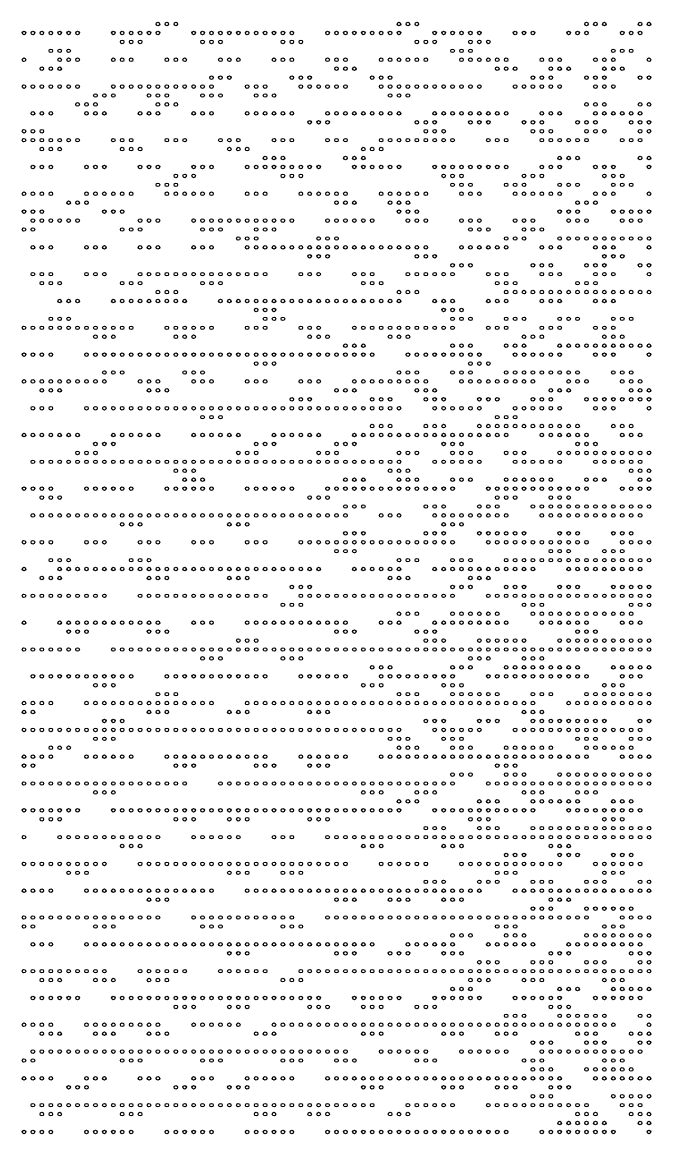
# Model space of a CAD drawing. Header units: millimetres. Extents: x 0 to 280, y 1 to 500.
# Drawn here: x 209.8 to 280.2, y 0.8 to 125.2 of the extents above; entities that cross this region are included whole.
import ezdxf

# ---------------------------------------------------------------- set-up
doc = ezdxf.new("R2010")
doc.units = ezdxf.units.MM
doc.layers.get('0').update_dxf_attribs({"linetype": 'CONTINUOUS'})

msp = doc.modelspace()

# ---------------------------------------------------------------- linework, layer by layer
for centre in [(225, 125), (226, 125), (227, 125), (252, 125), (253, 125), (254, 125), (273, 125), (274, 125), (275, 125), (279, 125), (280, 125), (210, 124), (211, 124), (212, 124), (213, 124), (214, 124), (215, 124), (216, 124), (220, 124), (221, 124), (221, 123), (222, 124), (222, 123), (223, 124), (223, 123), (224, 124), (225, 124), (229, 124), (230, 124), (230, 123), (231, 124), (231, 123), (232, 124), (232, 123), (233, 124), (234, 124), (235, 124), (236, 124), (237, 124), (238, 124), (239, 124), (239, 123), (240, 124), (240, 123), (241, 123), (244, 124), (245, 124), (246, 124), (247, 124), (248, 124), (249, 124), (250, 124), (251, 124), (252, 124), (254, 123), (255, 123), (256, 124), (256, 123), (257, 124), (258, 124), (259, 124), (260, 124), (260, 123), (261, 124), (261, 123), (262, 123), (265, 124), (266, 124), (267, 124), (271, 124), (272, 124), (273, 124), (277, 124), (278, 124), (279, 124), (213, 122), (214, 122), (215, 122), (258, 122), (259, 122), (260, 122), (276, 122), (277, 122), (278, 122), (210, 121), (214, 121), (215, 121), (216, 121), (220, 121), (221, 121), (222, 121), (226, 121), (227, 121), (228, 121), (232, 121), (233, 121), (234, 121), (238, 121), (239, 121), (240, 121), (244, 121), (245, 121), (246, 121), (250, 121), (251, 121), (252, 121), (253, 121), (254, 121), (255, 121), (259, 121), (260, 121), (261, 121), (262, 121), (263, 121), (264, 121), (268, 121), (269, 121), (270, 121), (274, 121), (275, 121), (276, 121), (280, 121), (212, 120), (213, 120), (214, 120), (245, 120), (246, 120), (247, 120), (263, 120), (264, 120), (265, 120), (269, 120), (270, 120), (271, 120), (275, 120), (276, 120), (277, 120), (210, 118), (211, 118), (212, 118), (213, 118), (214, 118), (215, 118), (216, 118), (220, 118), (221, 118), (222, 118), (223, 118), (224, 118), (225, 118), (226, 118), (227, 118), (228, 118), (229, 118), (230, 118), (231, 119), (231, 118), (232, 119), (233, 119), (235, 118), (236, 118), (237, 118), (240, 119), (241, 119), (241, 118), (242, 119), (242, 118), (243, 118), (244, 118), (245, 118), (246, 118), (249, 119), (250, 119), (250, 118), (251, 119), (251, 118), (252, 118), (253, 118), (254, 118), (255, 118), (256, 118), (257, 118), (258, 118), (259, 118), (260, 118), (261, 118), (265, 118), (266, 118), (267, 119), (267, 118), (268, 119), (268, 118), (269, 119), (269, 118), (270, 118), (273, 119), (274, 119), (274, 118), (275, 119), (275, 118), (276, 118), (279, 119), (280, 119), (218, 117), (219, 117), (220, 117), (224, 117), (225, 117), (226, 117), (230, 117), (231, 117), (232, 117), (236, 117), (237, 117), (238, 117), (251, 117), (252, 117), (253, 117), (216, 116), (217, 116), (218, 116), (225, 116), (226, 116), (227, 116), (273, 116), (274, 116), (275, 116), (279, 116), (280, 116), (211, 115), (212, 115), (213, 115), (217, 115), (218, 115), (219, 115), (223, 115), (224, 115), (225, 115), (229, 115), (230, 115), (231, 115), (235, 115), (236, 115), (237, 115), (238, 115), (239, 115), (240, 115), (244, 115), (245, 115), (246, 115), (247, 115), (248, 115), (249, 115), (250, 115), (251, 115), (252, 115), (256, 115), (257, 115), (258, 115), (259, 115), (260, 115), (261, 115), (262, 115), (263, 115), (264, 115), (268, 115), (269, 115), (270, 115), (274, 115), (275, 115), (276, 115), (277, 115), (278, 115), (279, 115), (242, 114), (243, 114), (244, 114), (254, 114), (255, 114), (256, 114), (260, 114), (261, 114), (262, 114), (266, 114), (267, 114), (268, 114), (272, 114), (273, 114), (274, 114), (278, 114), (279, 114), (280, 114), (210, 113), (210, 112), (211, 113), (211, 112), (212, 113), (212, 112), (213, 112), (214, 112), (215, 112), (216, 112), (220, 112), (221, 112), (222, 112), (226, 112), (227, 112), (228, 112), (232, 112), (233, 112), (234, 112), (238, 112), (239, 112), (240, 112), (244, 112), (245, 112), (246, 112), (250, 112), (251, 112), (252, 112), (253, 112), (254, 112), (255, 113), (255, 112), (256, 113), (256, 112), (257, 113), (257, 112), (258, 112), (262, 112), (263, 112), (264, 112), (267, 113), (268, 113), (268, 112), (269, 113), (269, 112), (270, 112), (271, 112), (272, 112), (273, 113), (273, 112), (274, 113), (275, 113), (277, 112), (278, 112), (279, 113), (279, 112), (280, 113), (212, 111), (213, 111), (214, 111), (221, 111), (222, 111), (223, 111), (233, 111), (234, 111), (235, 111), (248, 111), (249, 111), (250, 111), (237, 110), (238, 110), (239, 110), (246, 110), (247, 110), (248, 110), (270, 110), (271, 110), (272, 110), (279, 110), (280, 110), (211, 109), (212, 109), (213, 109), (217, 109), (218, 109), (219, 109), (223, 109), (224, 109), (225, 109), (229, 109), (230, 109), (231, 109), (235, 109), (236, 109), (237, 109), (238, 109), (239, 109), (240, 109), (241, 109), (242, 109), (243, 109), (247, 109), (248, 109), (249, 109), (250, 109), (251, 109), (252, 109), (256, 109), (257, 109), (258, 109), (259, 109), (260, 109), (261, 109), (262, 109), (263, 109), (264, 109), (268, 109), (269, 109), (270, 109), (274, 109), (275, 109), (276, 109), (280, 109), (225, 107), (226, 107), (227, 108), (227, 107), (228, 108), (229, 108), (239, 108), (240, 108), (241, 108), (257, 108), (258, 108), (258, 107), (259, 108), (259, 107), (260, 107), (264, 107), (265, 107), (266, 108), (266, 107), (267, 108), (268, 108), (270, 107), (271, 107), (272, 107), (275, 108), (276, 108), (276, 107), (277, 108), (277, 107), (278, 107), (210, 106), (211, 106), (212, 106), (213, 106), (217, 106), (218, 106), (219, 106), (220, 106), (221, 106), (222, 106), (226, 106), (227, 106), (228, 106), (229, 106), (230, 106), (231, 106), (235, 106), (236, 106), (237, 106), (241, 106), (242, 106), (243, 106), (244, 106), (245, 106), (246, 106), (250, 106), (251, 106), (252, 106), (253, 106), (254, 106), (255, 106), (259, 106), (260, 106), (261, 106), (265, 106), (266, 106), (267, 106), (268, 106), (269, 106), (270, 106), (274, 106), (275, 106), (276, 106), (280, 106), (215, 105), (216, 105), (217, 105), (245, 105), (246, 105), (247, 105), (251, 105), (252, 105), (253, 105), (272, 105), (273, 105), (274, 105), (210, 104), (211, 104), (212, 104), (219, 104), (220, 104), (221, 104), (252, 104), (253, 104), (254, 104), (270, 104), (271, 104), (272, 104), (276, 104), (277, 104), (278, 104), (279, 104), (280, 104), (210, 102), (211, 103), (211, 102), (212, 103), (213, 103), (214, 103), (215, 103), (216, 103), (221, 102), (222, 102), (223, 103), (223, 102), (224, 103), (225, 103), (229, 103), (230, 103), (230, 102), (231, 103), (231, 102), (232, 103), (232, 102), (233, 103), (234, 103), (235, 103), (236, 103), (236, 102), (237, 103), (237, 102), (238, 103), (238, 102), (239, 103), (240, 103), (244, 103), (245, 103), (246, 103), (247, 103), (248, 103), (249, 103), (253, 103), (254, 103), (255, 103), (259, 103), (260, 103), (260, 102), (261, 103), (261, 102), (262, 102), (265, 103), (266, 103), (266, 102), (267, 103), (267, 102), (268, 102), (271, 103), (272, 103), (273, 103), (277, 103), (278, 103), (279, 103), (234, 101), (235, 101), (236, 101), (243, 101), (244, 101), (245, 101), (264, 101), (265, 101), (266, 101), (270, 101), (271, 101), (272, 101), (273, 101), (274, 101), (275, 101), (276, 101), (277, 101), (278, 101), (279, 101), (280, 101), (211, 100), (212, 100), (213, 100), (217, 100), (218, 100), (219, 100), (223, 100), (224, 100), (225, 100), (229, 100), (230, 100), (231, 100), (235, 100), (236, 100), (237, 100), (238, 100), (239, 100), (240, 100), (241, 100), (242, 100), (243, 100), (244, 100), (245, 100), (246, 100), (247, 100), (248, 100), (249, 100), (250, 100), (251, 100), (252, 100), (253, 100), (254, 100), (255, 100), (259, 100), (260, 100), (261, 100), (262, 100), (263, 100), (264, 100), (268, 100), (269, 100), (270, 100), (274, 100), (275, 100), (276, 100), (280, 100), (242, 99), (243, 99), (244, 99), (254, 99), (255, 99), (256, 99), (275, 99), (276, 99), (277, 99), (211, 97), (212, 97), (213, 97), (217, 97), (218, 97), (219, 97), (223, 97), (224, 97), (225, 97), (226, 97), (227, 97), (228, 97), (229, 97), (230, 97), (231, 97), (232, 97), (233, 97), (234, 97), (235, 97), (236, 97), (237, 97), (241, 97), (242, 97), (243, 97), (247, 97), (248, 97), (249, 97), (253, 97), (254, 97), (255, 97), (256, 97), (257, 97), (258, 98), (258, 97), (259, 98), (260, 98), (262, 97), (263, 97), (264, 97), (267, 98), (268, 98), (268, 97), (269, 98), (269, 97), (270, 97), (273, 98), (274, 98), (274, 97), (275, 98), (275, 97), (276, 97), (279, 98), (280, 98), (280, 97), (212, 96), (213, 96), (214, 96), (221, 96), (222, 96), (223, 96), (230, 96), (231, 96), (232, 96), (248, 96), (249, 96), (250, 96), (263, 96), (264, 96), (265, 96), (272, 96), (273, 96), (274, 96), (225, 95), (226, 95), (227, 95), (252, 95), (253, 95), (254, 95), (264, 95), (265, 95), (266, 95), (267, 95), (268, 95), (269, 95), (270, 95), (271, 95), (272, 95), (273, 95), (274, 95), (275, 95), (276, 95), (277, 95), (278, 95), (279, 95), (280, 95), (214, 94), (215, 94), (216, 94), (220, 94), (221, 94), (222, 94), (223, 94), (224, 94), (225, 94), (226, 94), (227, 94), (228, 94), (232, 94), (233, 94), (234, 94), (235, 94), (236, 94), (237, 94), (238, 94), (239, 94), (240, 94), (241, 94), (242, 94), (243, 94), (244, 94), (245, 94), (246, 94), (247, 94), (248, 94), (249, 94), (250, 94), (251, 94), (252, 94), (256, 94), (257, 94), (258, 94), (262, 94), (263, 94), (264, 94), (268, 94), (269, 94), (270, 94), (274, 94), (275, 94), (276, 94), (213, 92), (214, 92), (215, 92), (236, 93), (237, 93), (237, 92), (238, 93), (238, 92), (239, 92), (257, 93), (258, 93), (258, 92), (259, 93), (259, 92), (260, 92), (264, 92), (265, 92), (266, 92), (270, 92), (271, 92), (272, 92), (276, 92), (277, 92), (278, 92), (210, 91), (211, 91), (212, 91), (213, 91), (214, 91), (215, 91), (216, 91), (217, 91), (218, 91), (219, 91), (220, 91), (221, 91), (222, 91), (226, 91), (227, 91), (228, 91), (229, 91), (230, 91), (231, 91), (235, 91), (236, 91), (237, 91), (241, 91), (242, 91), (243, 91), (247, 91), (248, 91), (249, 91), (250, 91), (251, 91), (252, 91), (253, 91), (254, 91), (255, 91), (256, 91), (257, 91), (258, 91), (262, 91), (263, 91), (264, 91), (268, 91), (269, 91), (270, 91), (274, 91), (275, 91), (276, 91), (218, 90), (219, 90), (220, 90), (227, 90), (228, 90), (229, 90), (242, 90), (243, 90), (244, 90), (251, 90), (252, 90), (253, 90), (266, 90), (267, 90), (268, 90), (275, 90), (276, 90), (277, 90), (246, 89), (247, 89), (248, 89), (258, 89), (259, 89), (260, 89), (264, 89), (265, 89), (266, 89), (270, 89), (271, 89), (272, 89), (273, 89), (274, 89), (275, 89), (276, 89), (277, 89), (278, 89), (279, 89), (280, 89), (210, 88), (211, 88), (212, 88), (213, 88), (217, 88), (218, 88), (219, 88), (220, 88), (221, 88), (222, 88), (223, 88), (224, 88), (225, 88), (226, 88), (227, 88), (228, 88), (229, 88), (230, 88), (231, 88), (232, 88), (233, 88), (234, 88), (235, 88), (236, 88), (236, 87), (237, 88), (237, 87), (238, 88), (238, 87), (239, 88), (240, 88), (241, 88), (242, 88), (243, 88), (244, 88), (245, 88), (246, 88), (247, 88), (248, 88), (249, 88), (253, 88), (254, 88), (255, 88), (256, 88), (257, 88), (258, 88), (259, 88), (260, 88), (260, 87), (261, 88), (261, 87), (262, 87), (265, 88), (266, 88), (267, 88), (268, 88), (269, 88), (270, 88), (274, 88), (275, 88), (276, 88), (280, 88), (219, 86), (220, 86), (221, 86), (228, 86), (229, 86), (230, 86), (252, 86), (253, 86), (254, 86), (258, 86), (259, 86), (260, 86), (264, 86), (265, 86), (266, 86), (267, 86), (268, 86), (269, 86), (270, 86), (271, 86), (272, 86), (276, 86), (277, 86), (278, 86), (210, 85), (211, 85), (212, 85), (213, 85), (214, 85), (215, 85), (216, 85), (217, 85), (218, 85), (219, 85), (223, 85), (224, 85), (225, 85), (229, 85), (230, 85), (231, 85), (235, 85), (236, 85), (237, 85), (241, 85), (242, 85), (243, 85), (247, 85), (248, 85), (249, 85), (250, 85), (251, 85), (252, 85), (253, 85), (254, 85), (255, 85), (259, 85), (260, 85), (261, 85), (262, 85), (263, 85), (264, 85), (265, 85), (266, 85), (267, 85), (271, 85), (272, 85), (273, 85), (277, 85), (278, 85), (279, 85), (212, 84), (213, 84), (214, 84), (224, 84), (225, 84), (226, 84), (245, 84), (246, 84), (247, 84), (254, 84), (255, 84), (256, 84), (269, 84), (270, 84), (271, 84), (278, 84), (279, 84), (280, 84), (211, 82), (212, 82), (213, 82), (217, 82), (218, 82), (219, 82), (220, 82), (221, 82), (222, 82), (223, 82), (224, 82), (225, 82), (226, 82), (227, 82), (228, 82), (229, 82), (230, 82), (231, 82), (232, 82), (233, 82), (234, 82), (235, 82), (236, 82), (237, 82), (238, 82), (239, 82), (240, 83), (240, 82), (241, 83), (241, 82), (242, 83), (242, 82), (243, 82), (244, 82), (245, 82), (246, 82), (247, 82), (248, 82), (249, 83), (249, 82), (250, 83), (250, 82), (251, 83), (251, 82), (252, 82), (255, 83), (256, 83), (256, 82), (257, 83), (257, 82), (258, 82), (259, 82), (260, 82), (261, 83), (261, 82), (262, 83), (263, 83), (265, 82), (266, 82), (267, 83), (267, 82), (268, 83), (268, 82), (269, 83), (269, 82), (270, 82), (273, 83), (274, 83), (274, 82), (275, 83), (275, 82), (276, 83), (276, 82), (277, 83), (278, 83), (279, 83), (280, 83), (280, 82), (230, 81), (231, 81), (232, 81), (263, 81), (264, 81), (265, 81), (249, 80), (250, 80), (251, 80), (255, 80), (256, 80), (257, 80), (261, 80), (262, 80), (263, 80), (264, 80), (265, 80), (266, 80), (267, 80), (268, 80), (269, 80), (270, 80), (271, 80), (272, 80), (276, 80), (277, 80), (278, 80), (210, 79), (211, 79), (212, 79), (213, 79), (214, 79), (215, 79), (216, 79), (220, 79), (221, 79), (222, 79), (223, 79), (224, 79), (225, 79), (229, 79), (230, 79), (231, 79), (232, 79), (233, 79), (234, 79), (238, 79), (239, 79), (240, 79), (241, 79), (242, 79), (243, 79), (247, 79), (248, 79), (249, 79), (250, 79), (251, 79), (252, 79), (253, 79), (254, 79), (255, 79), (256, 79), (257, 79), (258, 79), (259, 79), (260, 79), (261, 79), (262, 79), (263, 79), (264, 79), (268, 79), (269, 79), (270, 79), (271, 79), (272, 79), (273, 79), (277, 79), (278, 79), (279, 79), (216, 77), (217, 77), (218, 78), (218, 77), (219, 78), (220, 78), (234, 77), (235, 77), (236, 78), (236, 77), (237, 78), (238, 78), (243, 77), (244, 77), (245, 78), (245, 77), (246, 78), (247, 78), (252, 77), (253, 77), (254, 77), (257, 78), (258, 78), (258, 77), (259, 78), (259, 77), (260, 77), (264, 77), (265, 77), (266, 77), (270, 77), (271, 77), (272, 78), (272, 77), (273, 78), (273, 77), (274, 78), (274, 77), (275, 77), (276, 77), (277, 77), (278, 77), (279, 77), (280, 77), (211, 76), (212, 76), (213, 76), (214, 76), (215, 76), (216, 76), (217, 76), (218, 76), (219, 76), (220, 76), (221, 76), (222, 76), (223, 76), (224, 76), (225, 76), (226, 76), (227, 76), (228, 76), (229, 76), (230, 76), (231, 76), (232, 76), (233, 76), (234, 76), (235, 76), (236, 76), (237, 76), (238, 76), (239, 76), (240, 76), (241, 76), (242, 76), (243, 76), (244, 76), (245, 76), (246, 76), (247, 76), (248, 76), (249, 76), (250, 76), (251, 76), (252, 76), (256, 76), (257, 76), (258, 76), (259, 76), (260, 76), (261, 76), (265, 76), (266, 76), (267, 76), (268, 76), (269, 76), (270, 76), (274, 76), (275, 76), (276, 76), (277, 76), (278, 76), (279, 76), (227, 75), (228, 75), (229, 75), (251, 75), (252, 75), (253, 75), (278, 75), (279, 75), (280, 75), (228, 74), (229, 74), (230, 74), (246, 74), (247, 74), (248, 74), (252, 74), (253, 74), (254, 74), (258, 74), (259, 74), (260, 74), (264, 74), (265, 74), (266, 74), (267, 74), (268, 74), (269, 74), (273, 74), (274, 74), (275, 74), (279, 74), (280, 74), (210, 73), (211, 73), (212, 73), (212, 72), (213, 73), (213, 72), (214, 72), (217, 73), (218, 73), (219, 73), (220, 73), (221, 73), (222, 73), (226, 73), (227, 73), (228, 73), (229, 73), (230, 73), (231, 73), (235, 73), (236, 73), (237, 73), (238, 73), (239, 73), (240, 73), (242, 72), (243, 72), (244, 73), (244, 72), (245, 73), (246, 73), (247, 73), (248, 73), (249, 73), (250, 73), (251, 73), (252, 73), (253, 73), (254, 73), (255, 73), (256, 73), (257, 73), (258, 73), (262, 73), (263, 73), (263, 72), (264, 73), (264, 72), (265, 73), (265, 72), (266, 73), (267, 73), (268, 73), (269, 73), (269, 72), (270, 73), (270, 72), (271, 73), (271, 72), (272, 73), (273, 73), (277, 73), (278, 73), (279, 73), (280, 73), (246, 71), (247, 71), (248, 71), (255, 71), (256, 71), (257, 71), (261, 71), (262, 71), (263, 71), (267, 71), (268, 71), (269, 71), (270, 71), (271, 71), (272, 71), (273, 71), (274, 71), (275, 71), (276, 71), (277, 71), (278, 71), (279, 71), (280, 71), (211, 70), (212, 70), (213, 70), (214, 70), (215, 70), (216, 70), (217, 70), (218, 70), (219, 70), (220, 70), (221, 70), (222, 70), (223, 70), (224, 70), (225, 70), (226, 70), (227, 70), (228, 70), (229, 70), (230, 70), (231, 70), (232, 70), (233, 70), (234, 70), (235, 70), (236, 70), (237, 70), (238, 70), (239, 70), (240, 70), (241, 70), (242, 70), (243, 70), (244, 70), (245, 70), (246, 70), (250, 70), (251, 70), (252, 70), (256, 70), (257, 70), (258, 70), (259, 70), (260, 70), (261, 70), (262, 70), (263, 70), (264, 70), (268, 70), (269, 70), (270, 70), (271, 70), (272, 70), (273, 70), (274, 70), (275, 70), (276, 70), (277, 70), (278, 70), (279, 70), (221, 69), (222, 69), (223, 69), (233, 69), (234, 69), (235, 69), (257, 69), (258, 69), (259, 69), (210, 67), (211, 67), (212, 67), (213, 67), (217, 67), (218, 67), (219, 67), (223, 67), (224, 67), (225, 67), (229, 67), (230, 67), (231, 67), (235, 67), (236, 67), (237, 67), (241, 67), (242, 67), (243, 67), (244, 67), (245, 67), (246, 68), (246, 67), (247, 68), (247, 67), (248, 68), (248, 67), (249, 67), (250, 67), (251, 67), (252, 67), (253, 67), (254, 67), (255, 68), (255, 67), (256, 68), (256, 67), (257, 68), (257, 67), (258, 67), (261, 68), (262, 68), (262, 67), (263, 68), (263, 67), (264, 68), (264, 67), (265, 68), (265, 67), (266, 68), (266, 67), (267, 67), (268, 67), (269, 67), (270, 68), (270, 67), (271, 68), (271, 67), (272, 68), (272, 67), (273, 67), (276, 68), (277, 68), (277, 67), (278, 68), (278, 67), (279, 67), (280, 67), (245, 66), (246, 66), (247, 66), (269, 66), (270, 66), (271, 66), (275, 66), (276, 66), (277, 66), (213, 65), (214, 65), (215, 65), (222, 65), (223, 65), (224, 65), (252, 65), (253, 65), (254, 65), (258, 65), (259, 65), (260, 65), (264, 65), (265, 65), (266, 65), (267, 65), (268, 65), (269, 65), (270, 65), (271, 65), (272, 65), (273, 65), (274, 65), (275, 65), (276, 65), (277, 65), (278, 65), (279, 65), (280, 65), (210, 64), (214, 64), (215, 64), (216, 64), (217, 64), (218, 64), (219, 64), (220, 64), (221, 64), (222, 64), (223, 64), (224, 64), (225, 64), (226, 64), (227, 64), (228, 64), (229, 64), (230, 64), (231, 64), (232, 64), (233, 64), (234, 64), (235, 64), (236, 64), (237, 64), (238, 64), (239, 64), (240, 64), (241, 64), (242, 64), (243, 64), (247, 64), (248, 64), (249, 64), (250, 64), (251, 64), (252, 64), (256, 64), (257, 64), (258, 64), (259, 64), (260, 64), (261, 64), (262, 64), (263, 64), (264, 64), (265, 64), (266, 64), (267, 64), (271, 64), (272, 64), (273, 64), (274, 64), (275, 64), (276, 64), (277, 64), (278, 64), (279, 64), (212, 63), (213, 63), (214, 63), (224, 63), (225, 63), (226, 63), (233, 63), (234, 63), (235, 63), (240, 62), (241, 62), (242, 62), (251, 63), (252, 63), (253, 63), (258, 62), (259, 62), (260, 63), (260, 62), (261, 63), (262, 63), (264, 62), (265, 62), (266, 62), (270, 62), (271, 62), (272, 62), (276, 62), (277, 62), (278, 62), (279, 62), (280, 62), (210, 61), (211, 61), (212, 61), (213, 61), (214, 61), (215, 61), (216, 61), (217, 61), (218, 61), (219, 61), (223, 61), (224, 61), (225, 61), (226, 61), (227, 61), (228, 61), (229, 61), (230, 61), (231, 61), (232, 61), (233, 61), (234, 61), (235, 61), (236, 61), (237, 61), (241, 61), (242, 61), (243, 61), (244, 61), (245, 61), (246, 61), (247, 61), (248, 61), (249, 61), (250, 61), (251, 61), (252, 61), (253, 61), (254, 61), (255, 61), (256, 61), (257, 61), (258, 61), (262, 61), (263, 61), (264, 61), (265, 61), (266, 61), (267, 61), (268, 61), (269, 61), (270, 61), (271, 61), (272, 61), (273, 61), (274, 61), (275, 61), (276, 61), (277, 61), (278, 61), (279, 61), (280, 61), (239, 60), (240, 60), (241, 60), (266, 60), (267, 60), (268, 60), (278, 60), (279, 60), (280, 60), (252, 59), (253, 59), (254, 59), (258, 59), (259, 59), (260, 59), (261, 59), (262, 59), (263, 59), (267, 59), (268, 59), (269, 59), (270, 59), (271, 59), (272, 59), (273, 59), (274, 59), (275, 59), (276, 59), (277, 59), (278, 59), (210, 58), (214, 58), (215, 58), (216, 58), (217, 58), (218, 58), (219, 58), (220, 58), (221, 58), (222, 58), (223, 58), (224, 58), (225, 58), (229, 58), (230, 58), (231, 58), (235, 58), (236, 58), (237, 58), (238, 58), (239, 58), (240, 58), (241, 58), (242, 58), (243, 58), (244, 58), (245, 58), (246, 58), (250, 58), (251, 58), (252, 58), (256, 58), (257, 58), (258, 58), (259, 58), (260, 58), (261, 58), (262, 58), (263, 58), (264, 58), (268, 58), (269, 58), (270, 58), (271, 58), (272, 58), (273, 58), (277, 58), (278, 58), (279, 58), (215, 57), (216, 57), (217, 57), (224, 57), (225, 57), (226, 57), (234, 56), (235, 56), (236, 56), (245, 57), (246, 57), (247, 57), (254, 57), (255, 57), (255, 56), (256, 57), (256, 56), (257, 56), (261, 56), (262, 56), (263, 56), (264, 56), (265, 56), (266, 56), (270, 56), (271, 56), (272, 57), (272, 56), (273, 57), (273, 56), (274, 57), (274, 56), (275, 56), (276, 56), (277, 56), (278, 56), (279, 56), (280, 56), (210, 55), (211, 55), (212, 55), (213, 55), (214, 55), (215, 55), (216, 55), (220, 55), (221, 55), (222, 55), (223, 55), (224, 55), (225, 55), (226, 55), (227, 55), (228, 55), (229, 55), (230, 55), (231, 55), (232, 55), (233, 55), (234, 55), (235, 55), (236, 55), (237, 55), (238, 55), (239, 55), (240, 55), (241, 55), (242, 55), (243, 55), (244, 55), (245, 55), (246, 55), (247, 55), (248, 55), (249, 55), (250, 55), (251, 55), (252, 55), (253, 55), (254, 55), (255, 55), (256, 55), (257, 55), (258, 55), (259, 55), (260, 55), (261, 55), (262, 55), (263, 55), (264, 55), (265, 55), (266, 55), (267, 55), (268, 55), (269, 55), (270, 55), (271, 55), (272, 55), (273, 55), (274, 55), (275, 55), (276, 55), (277, 55), (278, 55), (279, 55), (280, 55), (230, 54), (231, 54), (232, 54), (239, 54), (240, 54), (241, 54), (260, 54), (261, 54), (262, 54), (266, 54), (267, 54), (268, 54), (249, 53), (250, 53), (251, 53), (258, 53), (259, 53), (260, 53), (264, 53), (265, 53), (266, 53), (267, 53), (268, 53), (269, 53), (270, 53), (271, 53), (272, 53), (276, 53), (277, 53), (278, 53), (279, 53), (280, 53), (211, 52), (212, 52), (213, 52), (214, 52), (215, 52), (216, 52), (217, 52), (218, 52), (218, 51), (219, 52), (219, 51), (220, 52), (220, 51), (221, 52), (222, 52), (226, 52), (227, 52), (228, 52), (229, 52), (230, 52), (231, 52), (232, 52), (233, 52), (234, 52), (235, 52), (236, 52), (237, 52), (241, 52), (242, 52), (243, 52), (244, 52), (245, 52), (246, 52), (248, 51), (249, 51), (250, 52), (250, 51), (251, 52), (252, 52), (253, 52), (254, 52), (255, 52), (256, 52), (257, 52), (257, 51), (258, 52), (258, 51), (259, 51), (262, 52), (263, 52), (264, 52), (265, 52), (266, 52), (267, 52), (268, 52), (269, 52), (270, 52), (271, 52), (272, 52), (273, 52), (275, 51), (276, 51), (277, 52), (277, 51), (278, 52), (279, 52), (225, 50), (226, 50), (227, 50), (252, 50), (253, 50), (254, 50), (258, 50), (259, 50), (260, 50), (261, 50), (262, 50), (263, 50), (267, 50), (268, 50), (269, 50), (273, 50), (274, 50), (275, 50), (276, 50), (277, 50), (278, 50), (279, 50), (280, 50), (210, 49), (211, 49), (212, 49), (213, 49), (217, 49), (218, 49), (219, 49), (220, 49), (221, 49), (222, 49), (223, 49), (224, 49), (225, 49), (226, 49), (227, 49), (228, 49), (229, 49), (230, 49), (231, 49), (235, 49), (236, 49), (237, 49), (238, 49), (239, 49), (240, 49), (241, 49), (242, 49), (243, 49), (244, 49), (245, 49), (246, 49), (247, 49), (248, 49), (249, 49), (250, 49), (251, 49), (252, 49), (253, 49), (254, 49), (255, 49), (256, 49), (257, 49), (258, 49), (259, 49), (260, 49), (261, 49), (262, 49), (263, 49), (264, 49), (265, 49), (266, 49), (267, 49), (271, 49), (272, 49), (273, 49), (274, 49), (275, 49), (276, 49), (277, 49), (278, 49), (279, 49), (280, 49), (210, 48), (211, 48), (224, 48), (225, 48), (226, 48), (233, 48), (234, 48), (235, 48), (242, 48), (243, 48), (244, 48), (266, 48), (267, 48), (268, 48), (210, 46), (211, 46), (212, 46), (213, 46), (214, 46), (215, 46), (216, 46), (217, 46), (218, 46), (219, 47), (219, 46), (220, 47), (220, 46), (221, 47), (221, 46), (222, 46), (223, 46), (224, 46), (225, 46), (226, 46), (227, 46), (228, 46), (229, 46), (230, 46), (231, 46), (232, 46), (233, 46), (234, 46), (235, 46), (236, 46), (237, 46), (238, 46), (239, 46), (240, 46), (241, 46), (242, 46), (243, 46), (244, 46), (245, 46), (246, 46), (247, 46), (248, 46), (249, 46), (250, 46), (251, 46), (252, 46), (255, 47), (256, 47), (256, 46), (257, 47), (257, 46), (258, 46), (259, 46), (260, 46), (261, 47), (261, 46), (262, 47), (263, 47), (265, 46), (266, 46), (267, 47), (267, 46), (268, 47), (268, 46), (269, 47), (269, 46), (270, 47), (270, 46), (271, 47), (271, 46), (272, 47), (272, 46), (273, 47), (273, 46), (274, 47), (274, 46), (275, 47), (275, 46), (276, 46), (277, 46), (278, 46), (279, 47), (279, 46), (280, 47), (218, 45), (219, 45), (220, 45), (251, 45), (252, 45), (253, 45), (257, 45), (258, 45), (259, 45), (272, 45), (273, 45), (274, 45), (278, 45), (279, 45), (280, 45), (213, 44), (214, 44), (215, 44), (252, 44), (253, 44), (254, 44), (258, 44), (259, 44), (260, 44), (264, 44), (265, 44), (266, 44), (267, 44), (268, 44), (269, 44), (273, 44), (274, 44), (275, 44), (276, 44), (277, 44), (278, 44), (210, 43), (211, 43), (212, 43), (213, 43), (217, 43), (218, 43), (219, 43), (220, 43), (221, 43), (222, 43), (226, 43), (227, 43), (228, 43), (229, 43), (230, 43), (231, 43), (232, 43), (233, 43), (234, 43), (235, 43), (236, 43), (237, 43), (241, 43), (242, 43), (243, 43), (244, 43), (245, 43), (246, 43), (250, 43), (251, 43), (252, 43), (253, 43), (254, 43), (255, 43), (256, 43), (257, 43), (258, 43), (259, 43), (260, 43), (261, 43), (262, 43), (263, 43), (264, 43), (265, 43), (266, 43), (267, 43), (268, 43), (269, 43), (270, 43), (271, 43), (272, 43), (273, 43), (277, 43), (278, 43), (279, 43), (280, 43), (210, 42), (211, 42), (227, 42), (228, 42), (229, 42), (236, 42), (237, 42), (238, 42), (242, 42), (243, 42), (244, 42), (258, 41), (259, 41), (260, 41), (263, 42), (264, 42), (264, 41), (265, 42), (265, 41), (266, 41), (270, 41), (271, 41), (272, 41), (273, 41), (274, 41), (275, 41), (276, 41), (277, 41), (278, 41), (279, 41), (280, 41), (210, 40), (211, 40), (212, 40), (213, 40), (214, 40), (215, 40), (216, 40), (217, 40), (218, 40), (219, 40), (220, 40), (221, 40), (222, 40), (223, 40), (224, 40), (225, 40), (226, 40), (227, 40), (228, 40), (232, 40), (233, 40), (234, 40), (235, 40), (236, 40), (237, 40), (238, 40), (239, 40), (240, 40), (241, 40), (242, 40), (243, 40), (244, 40), (245, 40), (246, 40), (247, 40), (248, 40), (249, 40), (250, 40), (251, 40), (252, 40), (253, 40), (254, 40), (255, 40), (256, 40), (257, 40), (258, 40), (262, 40), (263, 40), (264, 40), (265, 40), (266, 40), (267, 40), (268, 40), (269, 40), (270, 40), (271, 40), (272, 40), (273, 40), (274, 40), (275, 40), (276, 40), (277, 40), (278, 40), (279, 40), (280, 40), (218, 39), (219, 39), (220, 39), (248, 39), (249, 39), (250, 39), (254, 39), (255, 39), (256, 39), (266, 39), (267, 39), (268, 39), (272, 39), (273, 39), (274, 39), (252, 38), (253, 38), (254, 38), (261, 38), (262, 38), (263, 38), (267, 38), (268, 38), (269, 38), (270, 38), (271, 38), (272, 38), (276, 38), (277, 38), (278, 38), (210, 37), (211, 37), (212, 37), (212, 36), (213, 37), (213, 36), (214, 37), (214, 36), (215, 37), (216, 37), (220, 37), (221, 37), (222, 37), (223, 37), (224, 37), (225, 37), (226, 37), (227, 37), (227, 36), (228, 37), (228, 36), (229, 37), (229, 36), (230, 37), (231, 37), (232, 37), (233, 37), (233, 36), (234, 37), (234, 36), (235, 37), (235, 36), (236, 37), (237, 37), (238, 37), (239, 37), (240, 37), (241, 37), (242, 37), (242, 36), (243, 37), (243, 36), (244, 37), (244, 36), (245, 37), (246, 37), (247, 37), (248, 37), (249, 37), (250, 37), (251, 37), (252, 37), (256, 37), (257, 37), (258, 37), (259, 37), (260, 37), (260, 36), (261, 37), (261, 36), (262, 37), (262, 36), (263, 37), (264, 37), (265, 37), (266, 37), (267, 37), (271, 37), (272, 37), (273, 37), (274, 37), (275, 37), (275, 36), (276, 37), (276, 36), (277, 37), (277, 36), (278, 37), (279, 37), (255, 35), (256, 35), (257, 35), (261, 35), (262, 35), (263, 35), (267, 35), (268, 35), (269, 35), (270, 35), (271, 35), (272, 35), (273, 35), (274, 35), (275, 35), (276, 35), (277, 35), (278, 35), (279, 35), (280, 35), (210, 34), (214, 34), (215, 34), (216, 34), (217, 34), (218, 34), (219, 34), (220, 34), (221, 34), (222, 34), (223, 34), (224, 34), (225, 34), (229, 34), (230, 34), (231, 34), (232, 34), (233, 34), (234, 34), (238, 34), (239, 34), (240, 34), (244, 34), (245, 34), (246, 34), (247, 34), (248, 34), (249, 34), (250, 34), (251, 34), (252, 34), (253, 34), (254, 34), (255, 34), (256, 34), (257, 34), (258, 34), (259, 34), (260, 34), (261, 34), (262, 34), (263, 34), (264, 34), (265, 34), (266, 34), (267, 34), (268, 34), (269, 34), (270, 34), (271, 34), (272, 34), (273, 34), (274, 34), (275, 34), (276, 34), (277, 34), (278, 34), (279, 34), (280, 34), (221, 33), (222, 33), (223, 33), (248, 33), (249, 33), (250, 33), (257, 33), (258, 33), (259, 33), (269, 33), (270, 33), (271, 33), (210, 31), (211, 31), (212, 31), (213, 31), (214, 31), (215, 31), (216, 31), (217, 31), (218, 31), (219, 31), (223, 31), (224, 31), (225, 31), (226, 31), (227, 31), (228, 31), (229, 31), (230, 31), (231, 31), (232, 31), (233, 31), (234, 31), (235, 31), (236, 31), (237, 31), (238, 31), (239, 31), (240, 31), (241, 31), (242, 31), (243, 31), (244, 31), (245, 31), (246, 31), (250, 31), (251, 31), (252, 31), (253, 31), (254, 31), (255, 31), (259, 31), (260, 31), (261, 31), (262, 31), (263, 31), (264, 32), (264, 31), (265, 32), (265, 31), (266, 32), (266, 31), (267, 31), (268, 31), (269, 31), (270, 32), (270, 31), (271, 32), (272, 32), (274, 31), (275, 31), (276, 32), (276, 31), (277, 32), (277, 31), (278, 32), (278, 31), (279, 31), (215, 30), (216, 30), (217, 30), (233, 30), (234, 30), (235, 30), (239, 30), (240, 30), (241, 30), (263, 30), (264, 30), (265, 30), (275, 30), (276, 30), (277, 30), (255, 29), (256, 29), (257, 29), (261, 29), (262, 29), (263, 29), (267, 29), (268, 29), (269, 29), (273, 29), (274, 29), (275, 29), (279, 29), (280, 29), (210, 28), (211, 28), (212, 28), (213, 28), (217, 28), (218, 28), (219, 28), (220, 28), (221, 28), (222, 28), (223, 28), (224, 28), (225, 28), (226, 28), (227, 28), (228, 28), (229, 28), (230, 28), (231, 28), (235, 28), (236, 28), (237, 28), (238, 28), (239, 28), (240, 28), (241, 28), (242, 28), (243, 28), (244, 28), (245, 28), (246, 28), (247, 28), (248, 28), (249, 28), (250, 28), (251, 28), (252, 28), (253, 28), (254, 28), (255, 28), (256, 28), (257, 28), (258, 28), (259, 28), (260, 28), (261, 28), (265, 28), (266, 28), (267, 28), (268, 28), (269, 28), (270, 28), (271, 28), (272, 28), (273, 28), (274, 28), (275, 28), (276, 28), (277, 28), (278, 28), (279, 28), (280, 28), (224, 27), (225, 27), (226, 27), (245, 27), (246, 27), (247, 27), (251, 27), (252, 27), (253, 27), (257, 27), (258, 27), (259, 27), (267, 26), (268, 26), (269, 27), (269, 26), (270, 27), (271, 27), (273, 26), (274, 26), (275, 26), (276, 26), (277, 26), (278, 26), (210, 25), (211, 25), (212, 25), (213, 25), (214, 25), (215, 25), (216, 25), (217, 25), (218, 25), (219, 25), (220, 25), (221, 25), (222, 25), (223, 25), (224, 25), (225, 25), (229, 25), (230, 25), (231, 25), (232, 25), (233, 25), (234, 25), (235, 25), (236, 25), (237, 25), (238, 25), (239, 25), (240, 25), (244, 25), (245, 25), (246, 25), (247, 25), (248, 25), (249, 25), (250, 25), (251, 25), (252, 25), (253, 25), (254, 25), (255, 25), (256, 25), (257, 25), (258, 25), (259, 25), (260, 25), (261, 25), (262, 25), (263, 25), (264, 25), (265, 25), (266, 25), (267, 25), (268, 25), (269, 25), (270, 25), (271, 25), (272, 25), (273, 25), (277, 25), (278, 25), (279, 25), (280, 25), (210, 24), (211, 24), (218, 24), (219, 24), (220, 24), (230, 24), (231, 24), (232, 24), (239, 24), (240, 24), (241, 24), (263, 24), (264, 24), (265, 24), (275, 24), (276, 24), (277, 24), (258, 23), (259, 23), (260, 23), (264, 23), (265, 23), (266, 23), (273, 23), (274, 23), (275, 23), (276, 23), (277, 23), (278, 23), (279, 23), (280, 23), (211, 22), (212, 22), (213, 22), (217, 22), (218, 22), (219, 22), (220, 22), (221, 22), (222, 22), (223, 22), (224, 22), (225, 22), (226, 22), (227, 22), (228, 22), (229, 22), (230, 22), (231, 22), (232, 22), (233, 22), (233, 21), (234, 22), (234, 21), (235, 22), (235, 21), (236, 22), (237, 22), (238, 22), (239, 22), (240, 22), (241, 22), (242, 22), (243, 22), (244, 22), (245, 22), (245, 21), (246, 22), (246, 21), (247, 22), (247, 21), (248, 22), (249, 22), (251, 21), (252, 21), (253, 22), (253, 21), (254, 22), (255, 22), (256, 22), (257, 22), (257, 21), (258, 22), (258, 21), (259, 21), (262, 22), (263, 22), (264, 22), (265, 22), (266, 22), (267, 22), (269, 21), (270, 21), (271, 22), (271, 21), (272, 22), (273, 22), (274, 22), (275, 22), (276, 22), (277, 22), (278, 22), (278, 21), (279, 22), (279, 21), (280, 21), (261, 20), (262, 20), (263, 20), (267, 20), (268, 20), (269, 20), (273, 20), (274, 20), (275, 20), (279, 20), (280, 20), (210, 19), (211, 19), (212, 19), (213, 19), (214, 19), (215, 19), (216, 19), (217, 19), (218, 19), (219, 19), (223, 19), (224, 19), (225, 19), (226, 19), (227, 19), (228, 19), (232, 19), (233, 19), (234, 19), (235, 19), (236, 19), (237, 19), (241, 19), (242, 19), (243, 19), (244, 19), (245, 19), (246, 19), (247, 19), (248, 19), (249, 19), (250, 19), (251, 19), (252, 19), (253, 19), (254, 19), (255, 19), (256, 19), (257, 19), (258, 19), (259, 19), (260, 19), (261, 19), (262, 19), (263, 19), (264, 19), (265, 19), (266, 19), (267, 19), (268, 19), (269, 19), (270, 19), (271, 19), (272, 19), (273, 19), (274, 19), (275, 19), (276, 19), (277, 19), (278, 19), (279, 19), (280, 19), (212, 18), (213, 18), (214, 18), (218, 18), (219, 18), (220, 18), (224, 18), (225, 18), (226, 18), (239, 18), (240, 18), (241, 18), (260, 18), (261, 18), (262, 18), (266, 18), (267, 18), (268, 18), (275, 18), (276, 18), (277, 18), (211, 16), (212, 16), (213, 16), (214, 16), (215, 16), (216, 16), (220, 16), (221, 16), (222, 16), (223, 16), (224, 16), (225, 16), (226, 16), (227, 16), (228, 16), (229, 16), (230, 16), (231, 16), (232, 16), (233, 16), (234, 16), (235, 16), (236, 16), (237, 16), (238, 16), (239, 16), (240, 16), (241, 16), (242, 16), (243, 16), (247, 16), (248, 16), (249, 16), (250, 16), (251, 16), (252, 16), (256, 16), (257, 16), (258, 17), (258, 16), (259, 17), (259, 16), (260, 17), (260, 16), (261, 16), (265, 16), (266, 16), (267, 16), (268, 16), (269, 16), (270, 17), (270, 16), (271, 17), (272, 17), (274, 16), (275, 16), (276, 17), (276, 16), (277, 17), (277, 16), (278, 17), (278, 16), (279, 17), (279, 16), (280, 17), (227, 15), (228, 15), (229, 15), (233, 15), (234, 15), (235, 15), (242, 15), (243, 15), (244, 15), (248, 15), (249, 15), (250, 15), (254, 15), (255, 15), (256, 15), (269, 15), (270, 15), (271, 15), (264, 14), (265, 14), (266, 14), (270, 14), (271, 14), (272, 14), (273, 14), (274, 14), (275, 14), (279, 14), (280, 14), (210, 13), (211, 13), (212, 13), (213, 13), (217, 13), (218, 13), (219, 13), (220, 13), (221, 13), (222, 13), (223, 13), (224, 13), (225, 13), (229, 13), (230, 13), (231, 13), (232, 13), (233, 13), (234, 13), (238, 13), (239, 13), (240, 13), (241, 13), (242, 13), (243, 13), (244, 13), (245, 13), (246, 13), (247, 13), (248, 13), (249, 13), (250, 13), (251, 13), (252, 13), (253, 13), (254, 13), (255, 13), (256, 13), (257, 13), (258, 13), (259, 13), (260, 13), (261, 13), (262, 13), (263, 13), (264, 13), (265, 13), (266, 13), (267, 13), (268, 13), (269, 13), (270, 13), (271, 13), (272, 13), (273, 13), (274, 13), (275, 13), (276, 13), (280, 13), (212, 12), (213, 12), (214, 12), (218, 12), (219, 12), (220, 12), (224, 12), (225, 12), (226, 12), (236, 12), (237, 12), (238, 12), (248, 12), (249, 12), (250, 12), (257, 12), (258, 12), (259, 12), (263, 12), (264, 12), (265, 12), (267, 11), (268, 11), (269, 11), (272, 12), (273, 12), (273, 11), (274, 12), (274, 11), (275, 11), (278, 12), (279, 12), (279, 11), (280, 12), (280, 11), (211, 10), (212, 10), (213, 10), (214, 10), (215, 10), (216, 10), (217, 10), (218, 10), (219, 10), (220, 10), (221, 10), (222, 10), (223, 10), (224, 10), (225, 10), (226, 10), (227, 10), (228, 10), (229, 10), (230, 10), (231, 10), (232, 10), (233, 10), (234, 10), (235, 10), (236, 10), (237, 10), (238, 10), (239, 10), (240, 10), (241, 10), (242, 10), (243, 10), (244, 10), (245, 10), (246, 10), (250, 10), (251, 10), (252, 10), (253, 10), (254, 10), (255, 10), (259, 10), (260, 10), (261, 10), (262, 10), (263, 10), (264, 10), (268, 10), (269, 10), (270, 10), (271, 10), (272, 10), (273, 10), (274, 10), (275, 10), (276, 10), (277, 10), (278, 10), (279, 10), (210, 9), (211, 9), (221, 9), (222, 9), (223, 9), (230, 9), (231, 9), (232, 9), (239, 9), (240, 9), (241, 9), (245, 9), (246, 9), (247, 9), (254, 9), (255, 9), (256, 9), (266, 9), (267, 9), (268, 9), (275, 9), (276, 9), (277, 9), (267, 8), (268, 8), (269, 8), (273, 8), (274, 8), (275, 8), (276, 8), (277, 8), (278, 8), (210, 7), (211, 7), (212, 7), (213, 7), (217, 7), (218, 7), (219, 7), (223, 7), (224, 7), (225, 7), (229, 7), (230, 7), (231, 7), (235, 7), (236, 7), (237, 7), (238, 7), (239, 7), (240, 7), (244, 7), (245, 7), (246, 7), (247, 7), (248, 7), (249, 7), (250, 7), (251, 7), (252, 7), (253, 7), (254, 7), (255, 7), (256, 7), (257, 7), (258, 7), (259, 7), (260, 7), (261, 7), (262, 7), (263, 7), (264, 7), (265, 7), (266, 7), (267, 7), (268, 7), (269, 7), (270, 7), (274, 7), (275, 7), (276, 7), (277, 7), (278, 7), (279, 7), (280, 7), (215, 6), (216, 6), (217, 6), (227, 6), (228, 6), (229, 6), (233, 6), (234, 6), (235, 6), (248, 6), (249, 6), (250, 6), (257, 6), (258, 6), (259, 6), (263, 6), (264, 6), (265, 6), (267, 5), (268, 5), (269, 6), (269, 5), (270, 6), (271, 6), (276, 5), (277, 5), (278, 5), (279, 5), (280, 5), (211, 4), (212, 4), (213, 4), (214, 4), (215, 4), (216, 4), (217, 4), (218, 4), (219, 4), (220, 4), (221, 4), (222, 4), (223, 4), (224, 4), (225, 4), (226, 4), (227, 4), (228, 4), (229, 4), (230, 4), (231, 4), (232, 4), (233, 4), (234, 4), (235, 4), (236, 4), (237, 4), (238, 4), (239, 4), (240, 4), (241, 4), (242, 4), (243, 4), (244, 4), (245, 4), (246, 4), (247, 4), (248, 4), (249, 4), (253, 4), (254, 4), (255, 4), (256, 4), (257, 4), (258, 4), (262, 4), (263, 4), (264, 4), (265, 4), (266, 4), (267, 4), (268, 4), (269, 4), (270, 4), (271, 4), (272, 4), (273, 4), (277, 4), (278, 4), (279, 4), (212, 3), (213, 3), (214, 3), (221, 3), (222, 3), (223, 3), (236, 3), (237, 3), (238, 3), (242, 3), (243, 3), (244, 3), (251, 3), (252, 3), (253, 3), (272, 3), (273, 3), (274, 3), (278, 3), (279, 3), (280, 3), (270, 2), (271, 2), (272, 2), (273, 2), (274, 2), (275, 2), (279, 2), (280, 2), (210, 1), (211, 1), (212, 1), (213, 1), (217, 1), (218, 1), (219, 1), (220, 1), (221, 1), (222, 1), (226, 1), (227, 1), (228, 1), (229, 1), (230, 1), (231, 1), (235, 1), (236, 1), (237, 1), (238, 1), (239, 1), (240, 1), (244, 1), (245, 1), (246, 1), (247, 1), (248, 1), (249, 1), (250, 1), (251, 1), (252, 1), (253, 1), (254, 1), (255, 1), (256, 1), (257, 1), (258, 1), (259, 1), (260, 1), (261, 1), (262, 1), (263, 1), (264, 1), (268, 1), (269, 1), (270, 1), (271, 1), (272, 1), (273, 1), (274, 1), (275, 1), (276, 1), (280, 1)]:
    msp.add_circle(centre, 0.2)

doc.saveas('drawing.dxf')
